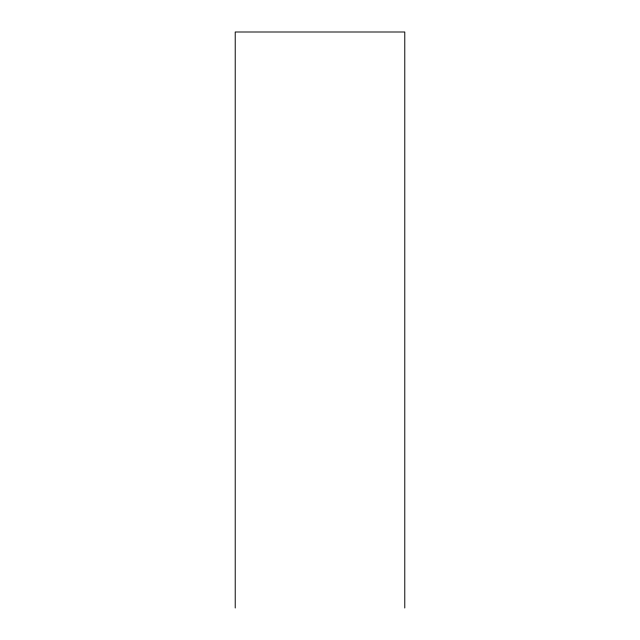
<?xml version="1.0" encoding="UTF-8"?>
<svg xmlns="http://www.w3.org/2000/svg" width="640" height="640" viewBox="0 0 640 640"><rect width="100%" height="100%" fill="white"/><g stroke="black" fill="none" stroke-linecap="round" stroke-linejoin="round"><path stroke-width="0.96" d="M404.776 608L404.776 32L235.224 32L235.224 608"/></g></svg>
